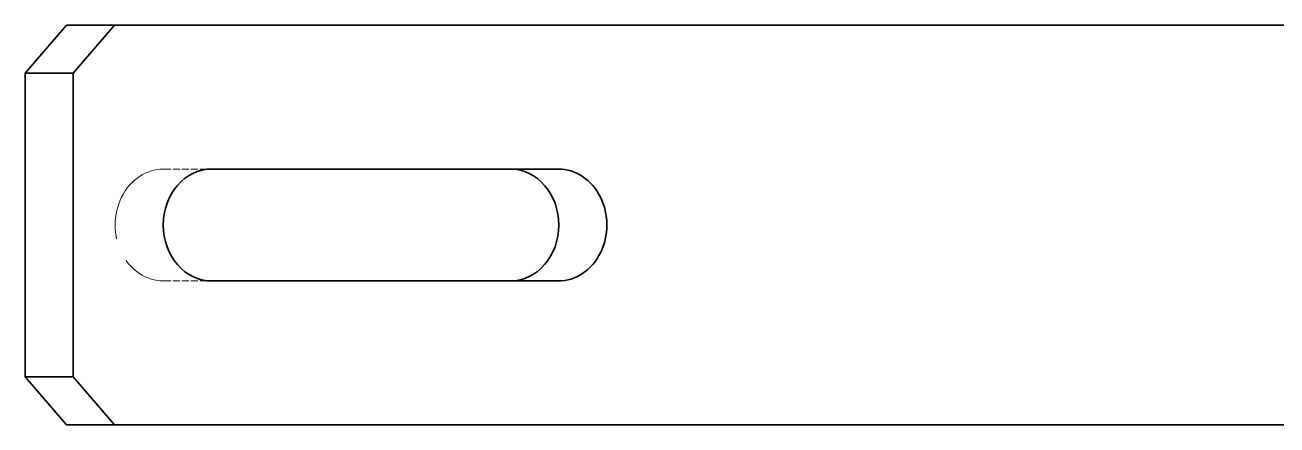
# Model space of a CAD drawing. Header units: millimetres. Extents: x -49572 to 104182, y -50696 to 51993.
# Drawn here: x -46299.5 to -46221.3, y 49171.6 to 49196.6 of the extents above; entities that cross this region are included whole.
import ezdxf

# ---------------------------------------------------------------- set-up
doc = ezdxf.new("R2010")
doc.units = ezdxf.units.MM
doc.header["$LTSCALE"] = 0.5
doc.linetypes.add('DASHED', pattern=[15, 12, -3])

msp = doc.modelspace()

# ---------------------------------------------------------------- linework, layer by layer
at = {"color": 7, "lineweight": 35, "ltscale": 0.099209}
for p, q in [((-46296.876, 49196.558), (-46299.474, 49193.558)), ((-46296.474, 49193.558), (-46293.876, 49196.558)), ((-46296.474, 49174.558), (-46293.876, 49171.558))]:
    msp.add_line(p, q, dxfattribs=at)
at = {"color": 7, "lineweight": 35, "ltscale": 0.075}
for p, q in [((-46293.876, 49196.558), (-46296.876, 49196.558)), ((-46296.474, 49193.558), (-46299.474, 49193.558)), ((-46299.474, 49174.558), (-46296.474, 49174.558)), ((-46296.876, 49171.558), (-46293.876, 49171.558))]:
    msp.add_line(p, q, dxfattribs=at)
at = {"color": 7, "lineweight": 35}
for p, q in [((-46206.408, 49196.558), (-46293.876, 49196.558)), ((-46266.163, 49187.558), (-46287.814, 49187.558)), ((-46287.814, 49180.558), (-46266.163, 49180.558)), ((-46206.408, 49171.558), (-46293.876, 49171.558))]:
    msp.add_line(p, q, dxfattribs=at)
at = {"color": 7, "lineweight": 35, "ltscale": 0.474997}
msp.add_line((-46299.474, 49193.558), (-46299.474, 49174.558), dxfattribs=at)
at = {"color": 7, "lineweight": 35, "ltscale": 0.475}
msp.add_line((-46296.474, 49174.558), (-46296.474, 49193.558), dxfattribs=at)
at = {"color": 1, "linetype": 'DASHED', "lineweight": 13, "ltscale": 0.075}
for p, q in [((-46290.814, 49187.558), (-46287.814, 49187.558)), ((-46290.814, 49180.558), (-46287.814, 49180.558))]:
    msp.add_line(p, q, dxfattribs=at)
at = {"color": 7, "lineweight": 35, "ltscale": 0.099211}
msp.add_line((-46299.474, 49174.558), (-46296.876, 49171.558), dxfattribs=at)
at = {"color": 1, "linetype": 'DASHED', "lineweight": 13}
msp.add_ellipse((-46290.814, 49184.058), major_axis=(0, 3.5), ratio=0.866025, start_param=0, end_param=3.141593, dxfattribs=at)
at = {"color": 7, "lineweight": 35}
for centre, major_axis, start_param, end_param in [((-46287.814, 49184.058), (0, -3.5), 3.141593, 6.283185), ((-46269.163, 49184.058), (0, 3.5), 3.141593, 6.283185), ((-46266.163, 49184.058), (0, -3.5), 0, 3.141593)]:
    msp.add_ellipse(centre, major_axis=major_axis, ratio=0.866025, start_param=start_param, end_param=end_param, dxfattribs=at)

doc.saveas('drawing.dxf')
